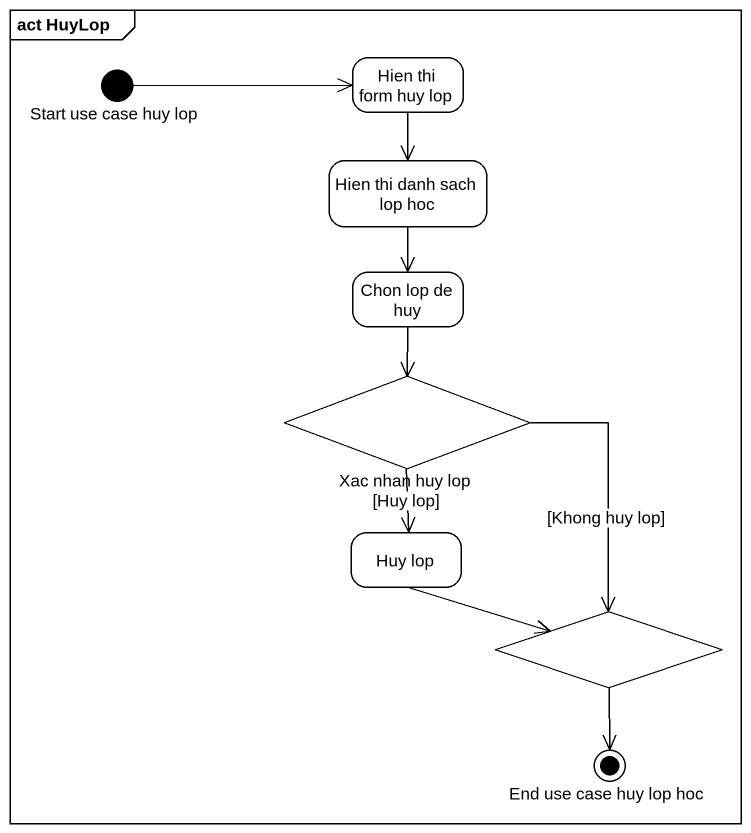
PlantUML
@startuml
mainframe act HuyLop
hide empty description
state "Start use case huy lop" as Start_use_case_huy_lop <<start>>
state "Hien thi form huy lop" as Hien_thi_form_huy_lop
state "Hien thi danh sach lop hoc" as Hien_thi_danh_sach_lop_hoc
state "Chon lop de huy" as Chon_lop_de_huy
state "Xac nhan huy lop" as Xac_nhan_huy_lop <<choice>>
state "Huy lop" as Huy_lop
state choice1 <<choice>>
state "End use case huy lop hoc" as End_use_case_huy_lop_hoc <<end>>
Start_use_case_huy_lop -right-> Hien_thi_form_huy_lop
Hien_thi_form_huy_lop --> Hien_thi_danh_sach_lop_hoc
Hien_thi_danh_sach_lop_hoc --> Chon_lop_de_huy
Chon_lop_de_huy --> Xac_nhan_huy_lop
Xac_nhan_huy_lop --> Huy_lop : [Huy lop]
Xac_nhan_huy_lop --> choice1 : [Khong huy lop]
Huy_lop -right-> choice1
choice1 --> End_use_case_huy_lop_hoc
@enduml
